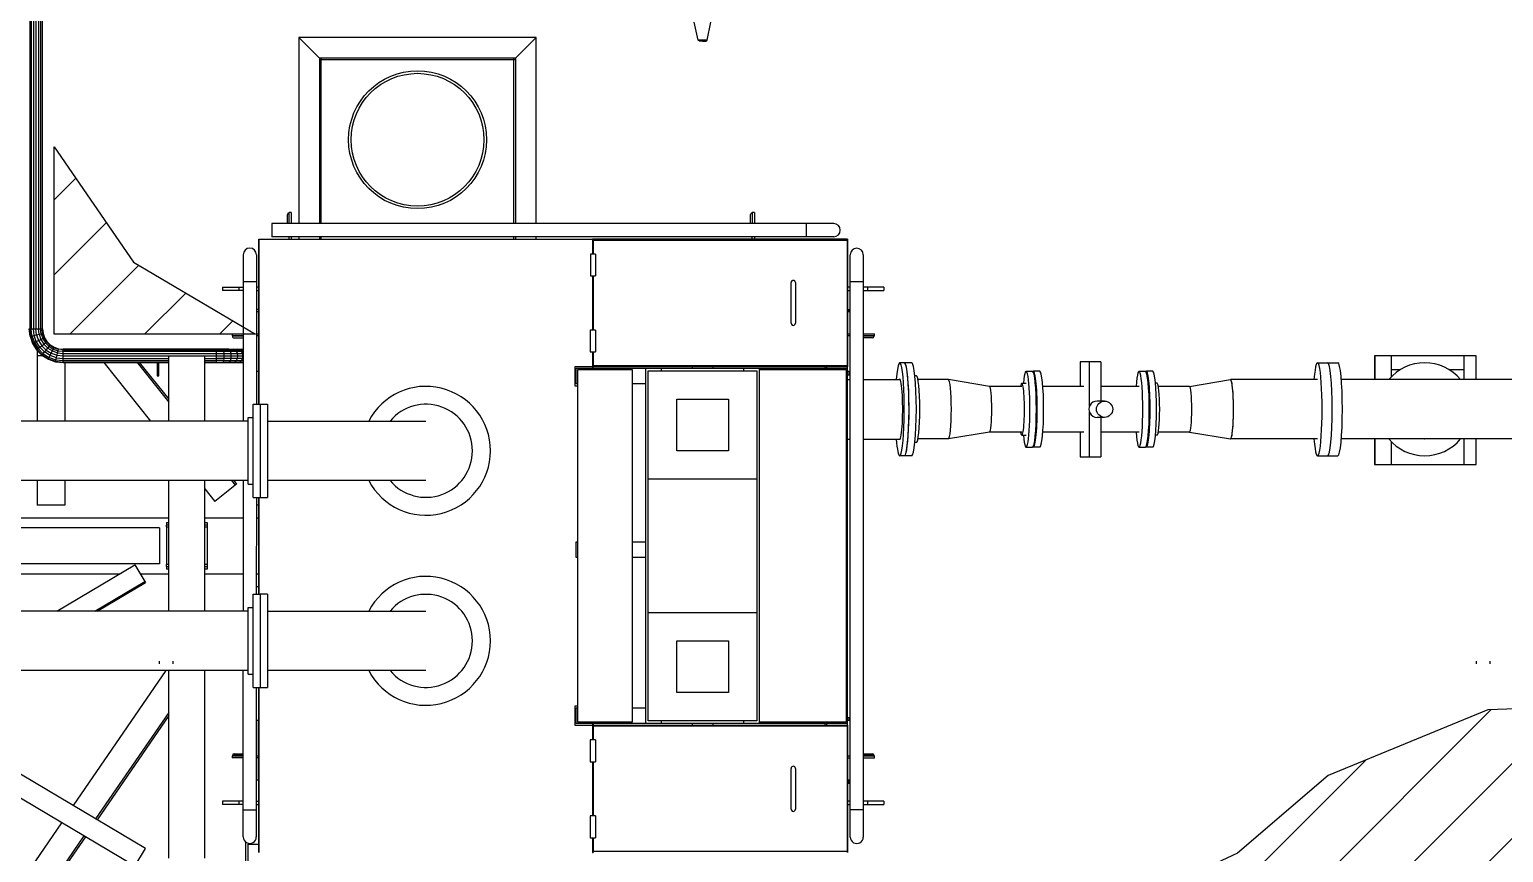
# Model space of a CAD drawing. Header units: metres. Extents: x 0 to 63075, y 0 to 44550.
# Drawn here: x 51016 to 51832, y 39525 to 39981 of the extents above; entities that cross this region are included whole.
import ezdxf

# ---------------------------------------------------------------- set-up
doc = ezdxf.new("R2010")
doc.units = ezdxf.units.M
doc.header["$LTSCALE"] = 75
for name, color, linetype in [('GSB', 7, 'Continuous'), ('ML6', 1, 'Continuous'), ('SDM', 7, 'Continuous'), ('SL1', 8, 'Continuous')]:
    doc.layers.add(name, color=color, linetype=linetype)
doc.styles.add('ROMANS', font='ROMANS.SHX')
doc.dimstyles.new('75___1-75', dxfattribs={"dimscale": 75, "dimtxt": 2.5, "dimasz": 2, "dimexe": 1.5, "dimexo": 1, "dimgap": 0.5, "dimtad": 1, "dimdec": 0, "dimzin": 12, "dimtxsty": 'ROMANS', "dimcen": 0, "dimclrd": 256, "dimclre": 256, "dimclrt": 3, "dimazin": 3, "dimtfac": 1, "dimtdec": 0, "dimtmove": 0, "dimatfit": 0, "dimfxl": 1, "dimlwd": -1, "dimlwe": -1, "dimarcsym": 0})
pattern_1 = [(44.99813, (326091.56, -18363.04), (-137.8813, 137.89033), [])]

# ---------------------------------------------------------------- blocks, each defined once
blk = doc.blocks.new('A$C6bae614f')
at = {"layer": 'SL1'}
h = blk.add_hatch(dxfattribs=at)
h.set_pattern_fill('_USER', color=256, scale=195, angle=44.9981, style=0, pattern_type=0)
h.set_pattern_definition(pattern_1)
h.paths.add_polyline_path([(354273.7, 40200.1), (354723, 39934.7), (353982.2, 39934.7), (353982.2, 40624.2)])
h = blk.add_hatch(dxfattribs=at)
h.set_pattern_fill('_USER', color=256, scale=195, angle=44.9981, style=0, pattern_type=0)
h.set_pattern_definition(pattern_1)
h.paths.add_polyline_path([(358071, 37896.2), (361631.3, 37896.1), (361009.7, 38148.1), (360542.3, 38461.6), (359930.9, 38574.4), (359262.4, 38550.2), (358674.7, 38308.7), (358340.7, 38022.9)])
for p, q in [((353892.1, 42263.2), (353892, 39954.4)), ((353897.4, 42268.2), (353897.3, 39954.4)), ((353905.3, 42276.5), (353905.2, 39954.4)), ((353914.6, 42278.3), (353914.5, 39954.4)), ((353924, 42273.4), (353923.9, 39954.4)), ((353931.9, 42268.2), (353931.8, 39954.4)), ((353937.2, 42263.2), (353937.1, 39954.4)), ((353938.9, 39954.4), (353939, 42244)), ((356353.9, 41017.7), (356339.7, 41083.7)), ((356386.6, 41017.7), (356400.8, 41083.7)), ((354882.8, 41027.4), (354882.8, 40341.8)), ((355757.8, 41027.3), (354882.8, 41027.4)), ((354882.8, 41027.4), (354959, 40951.2)), ((355757.8, 41027.3), (355681.6, 40951.2)), ((355757.8, 40341.8), (355757.8, 41027.3)), ((356374.2, 41017.7), (356353.9, 41017.7)), ((356358.5, 41013.8), (356353.9, 41017.7)), ((356373.1, 41013.8), (356358.5, 41013.8)), ((356370.3, 41013.5), (356358.5, 41013.8)), ((356370.3, 41013.5), (356382, 41013.8)), ((356382, 41013.8), (356373.1, 41013.8)), ((356386.6, 41017.7), (356374.2, 41017.7)), ((356382, 41013.8), (356386.6, 41017.7)), ((354959, 40951.2), (354959, 40341.8)), ((355681.6, 40951.2), (354959, 40951.2)), ((355681.6, 40944.9), (354959, 40944.9)), ((354965.3, 40951.2), (354965.3, 40944.9)), ((354965.3, 40341.8), (354965.3, 40944.9)), ((355675.3, 40341.8), (355675.3, 40951.2)), ((355681.6, 40951.2), (355681.6, 40341.8)), ((354783.3, 40341.8), (354783.3, 40293.6)), ((356853.3, 40341.7), (354783.3, 40341.8)), ((354840.9, 40341.8), (354840.9, 40375.3)), ((354855.3, 40382.9), (354847.3, 40382.9)), ((354847.3, 40341.8), (354847.3, 40382.9)), ((354855.3, 40382.9), (354855.3, 40341.8)), ((356546.9, 40341.8), (356546.9, 40375.2)), ((356561.3, 40382.8), (356553.3, 40382.8)), ((356553.3, 40382.8), (356553.3, 40341.8)), ((356561.3, 40382.8), (356561.3, 40341.8)), ((356753.3, 40293.5), (356753.3, 40341.7)), ((356853.3, 40293.5), (354783.3, 40293.6)), ((354847.3, 40284.9), (354847.3, 40293.5)), ((354855.3, 40293.5), (354855.3, 40284.9)), ((354882.8, 40293.5), (354882.8, 40284.9)), ((354959, 40293.5), (354959, 40284.9)), ((354965.3, 40284.9), (354965.3, 40293.5)), ((355675.3, 40284.9), (355675.3, 40293.5)), ((355681.6, 40293.5), (355681.6, 40284.9)), ((355757.8, 40284.8), (355757.8, 40293.5)), ((356553.3, 40284.8), (356553.3, 40293.5)), ((356561.3, 40293.5), (356561.3, 40284.8)), ((354736.1, 40284.1), (354736, 39676.3)), ((354736.3, 40284.1), (354736.1, 40284.1)), ((354736.1, 40284.1), (354736.3, 40283.9)), ((354736.2, 39676.3), (354736.3, 40284.9)), ((354736.3, 40284.9), (355965.3, 40284.8)), ((355965.3, 40284.8), (355965.3, 40229.8)), ((355967.3, 40284), (355965.3, 40284)), ((356904.3, 40284.8), (355967.3, 40284.8)), ((355967.3, 40284.8), (355967.3, 40229.8)), ((356904.3, 40280.1), (355967.3, 40280.1)), ((356904.3, 40284.8), (356904.2, 39814.8)), ((356904.5, 40284), (356904.3, 40284)), ((356904.5, 40284), (356904.3, 40283.8)), ((356904.4, 38025.6), (356904.5, 40284)), ((354678.3, 40227.4), (354678.3, 39614.4)), ((354726.6, 40227.4), (354726.6, 39676.3)), ((355975.8, 40229.8), (355956.8, 40229.8)), ((355956.8, 40229.8), (355956.8, 40149.8)), ((355975.8, 40229.8), (355975.8, 40149.8)), ((356913.9, 38082.3), (356913.9, 40227.3)), ((356962.2, 40227.3), (356962.1, 38082.3)), ((354726.6, 40127.4), (354678.3, 40127.4)), ((355956.8, 40149.8), (355975.8, 40149.8)), ((355965.3, 40149.8), (355965.2, 39949.8)), ((355966.2, 39949.8), (355966.3, 40149.8)), ((355967.3, 40149.8), (355967.2, 39949.8)), ((356696.2, 39974.8), (356696.3, 40124.8)), ((356712.3, 40124.8), (356712.2, 39974.8)), ((356962.2, 40127.3), (356913.9, 40127.3)), ((354602.3, 40107.9), (354678.3, 40107.9)), ((354602.3, 40107.9), (354602.3, 40095.4)), ((354678.3, 40095.4), (354602.3, 40095.4)), ((354662.3, 40107.9), (354662.3, 40095.4)), ((354736.1, 40107.9), (354726.6, 40107.9)), ((354726.6, 40095.4), (354736.1, 40095.4)), ((356913.9, 40107.8), (356904.5, 40107.8)), ((356904.5, 40095.3), (356913.9, 40095.3)), ((357038.2, 40107.8), (356962.2, 40107.8)), ((356962.2, 40095.3), (357038.2, 40095.3)), ((356978.2, 40107.8), (356978.2, 40095.3)), ((357038.2, 40107.8), (357038.2, 40095.3)), ((354736, 40024.9), (354726.6, 40024.9)), ((354736, 40016.9), (354728.2, 40016.9)), ((354728.2, 39936.4), (354728.2, 40016.9)), ((356910.7, 40024.8), (356904.4, 40024.8)), ((356912.2, 40016.8), (356904.4, 40016.8)), ((356910.7, 40016.8), (356910.7, 40024.8)), ((356912.2, 40016.8), (356912.2, 39936.3)), ((353893.3, 39926.7), (353890.1, 39954.4)), ((353890.1, 39954.4), (353892, 39954.4)), ((353895.1, 39927.1), (353892, 39954.4)), ((353892, 39954.4), (353897.3, 39954.4)), ((353893.3, 39926.7), (353895.1, 39927.1)), ((353893.3, 39926.7), (353902.5, 39900.4)), ((353895.1, 39927.1), (353900.2, 39928.3)), ((353895.1, 39927.1), (353904.1, 39901.2)), ((353900.2, 39928.3), (353897.3, 39954.4)), ((353897.3, 39954.4), (353905.2, 39954.4)), ((353900.2, 39928.3), (353907.9, 39930.1)), ((353900.2, 39928.3), (353908.9, 39903.5)), ((353905.2, 39954.4), (353914.5, 39954.4)), ((353907.9, 39930.1), (353905.2, 39954.4)), ((353907.9, 39930.1), (353917, 39932.2)), ((353916, 39907), (353907.9, 39930.1)), ((353908.9, 39903.5), (353916, 39907)), ((353914.5, 39954.4), (353923.9, 39954.4)), ((353917, 39932.2), (353914.5, 39954.4)), ((353916, 39907), (353924.4, 39911)), ((353929.1, 39886.2), (353916, 39907)), ((353917, 39932.2), (353926.2, 39934.2)), ((353917, 39932.2), (353924.4, 39911)), ((353926.2, 39934.2), (353923.9, 39954.4)), ((353923.9, 39954.4), (353931.8, 39954.4)), ((353924.4, 39911), (353932.9, 39915.1)), ((353924.4, 39911), (353936.4, 39892.1)), ((353926.2, 39934.2), (353933.9, 39936)), ((353926.2, 39934.2), (353932.9, 39915.1)), ((353933.9, 39936), (353931.8, 39954.4)), ((353931.8, 39954.4), (353937.1, 39954.4)), ((353932.9, 39915.1), (353940, 39918.5)), ((353932.9, 39915.1), (353943.7, 39897.9)), ((353933.9, 39936), (353939, 39937.2)), ((353933.9, 39936), (353940, 39918.5)), ((353937.1, 39954.4), (353938.9, 39954.4)), ((353939, 39937.2), (353937.1, 39954.4)), ((353938.9, 39954.4), (353940.8, 39937.6)), ((353939, 39937.2), (353940.8, 39937.6)), ((353939, 39937.2), (353944.8, 39920.8)), ((353940, 39918.5), (353944.8, 39920.8)), ((353940, 39918.5), (353949.8, 39902.8)), ((353940.8, 39937.6), (353946.4, 39921.6)), ((353944.8, 39920.8), (353946.4, 39921.6)), ((353944.8, 39920.8), (353954, 39906.1)), ((353946.4, 39921.6), (353955.4, 39907.3)), ((353954, 39906.1), (353955.4, 39907.3)), ((353955.4, 39907.3), (353967.4, 39895.3)), ((354637.2, 39936.4), (354637.2, 39928.4)), ((354637.2, 39936.4), (354678.3, 39936.4)), ((354678.3, 39928.4), (354637.2, 39928.4)), ((354678.3, 39927.4), (354638.4, 39927.4)), ((354644.8, 39921), (354678.3, 39921)), ((354726.6, 39936.4), (354736, 39936.4)), ((354736, 39928.4), (354726.6, 39928.4)), ((354728.2, 39796.9), (354728.2, 39928.4)), ((355975.7, 39949.8), (355956.7, 39949.8)), ((355956.7, 39949.8), (355956.7, 39869.8)), ((355975.7, 39949.8), (355975.7, 39869.8)), ((356904.4, 39936.3), (356913.9, 39936.3)), ((356913.9, 39928.3), (356904.4, 39928.3)), ((356912.2, 39928.3), (356912.2, 39796.8)), ((356962.2, 39936.3), (357003.2, 39936.3)), ((357003.2, 39928.3), (356962.2, 39928.3)), ((357002, 39927.3), (356962.2, 39927.3)), ((356995.6, 39920.9), (356962.2, 39920.9)), ((357003.2, 39928.3), (357003.2, 39936.3)), ((353902.5, 39900.4), (353904.1, 39901.2)), ((353902.5, 39900.4), (353917.3, 39876.8)), ((353904.1, 39901.2), (353908.9, 39903.5)), ((353904.1, 39901.2), (353918.7, 39878)), ((353908.9, 39903.5), (353922.9, 39881.3)), ((353917.3, 39876.8), (353918.7, 39878)), ((353917.3, 39876.8), (353937, 39857.1)), ((353918.7, 39878), (353922.9, 39881.3)), ((353918.7, 39878), (353938.1, 39858.6)), ((353919.7, 39874.4), (353919.7, 39614.4)), ((353941.3, 39854.4), (353919.7, 39854.4)), ((353922.9, 39881.3), (353929.1, 39886.2)), ((353922.9, 39881.3), (353941.4, 39862.7)), ((353929.1, 39886.2), (353936.4, 39892.1)), ((353946.4, 39868.9), (353929.1, 39886.2)), ((353936.4, 39892.1), (353943.7, 39897.9)), ((353936.4, 39892.1), (353952.2, 39876.2)), ((353937, 39857.1), (353938.1, 39858.6)), ((353937, 39857.1), (353960.6, 39842.3)), ((353938.1, 39858.6), (353941.4, 39862.7)), ((353938.1, 39858.6), (353961.4, 39844)), ((353941.4, 39862.7), (353946.4, 39868.9)), ((353941.4, 39862.7), (353963.7, 39848.8)), ((353943.7, 39897.9), (353949.8, 39902.8)), ((353943.7, 39897.9), (353958, 39883.5)), ((353946.4, 39868.9), (353952.2, 39876.2)), ((353967.1, 39855.9), (353946.4, 39868.9)), ((353949.8, 39902.8), (353954, 39906.1)), ((353949.8, 39902.8), (353962.9, 39889.7)), ((353952.2, 39876.2), (353958, 39883.5)), ((353952.2, 39876.2), (353971.2, 39864.3)), ((353954, 39906.1), (353966.2, 39893.8)), ((353958, 39883.5), (353962.9, 39889.7)), ((353958, 39883.5), (353975.2, 39872.7)), ((353962.9, 39889.7), (353966.2, 39893.8)), ((353962.9, 39889.7), (353978.6, 39879.9)), ((353963.7, 39848.8), (353967.1, 39855.9)), ((353966.2, 39893.8), (353967.4, 39895.3)), ((353966.2, 39893.8), (353980.9, 39884.6)), ((353967.1, 39855.9), (353971.2, 39864.3)), ((353990.2, 39847.8), (353967.1, 39855.9)), ((353967.4, 39895.3), (353981.7, 39886.3)), ((353971.2, 39864.3), (353975.2, 39872.7)), ((353971.2, 39864.3), (353992.3, 39856.9)), ((353975.2, 39872.7), (353978.6, 39879.9)), ((353975.2, 39872.7), (353994.4, 39866)), ((353978.6, 39879.9), (353980.9, 39884.6)), ((353978.6, 39879.9), (353996.1, 39873.7)), ((353980.9, 39884.6), (353981.7, 39886.3)), ((353980.9, 39884.6), (353997.3, 39878.9)), ((353981.7, 39886.3), (353997.7, 39880.7)), ((353990.2, 39847.8), (353992.3, 39856.9)), ((353992.3, 39856.9), (353994.4, 39866)), ((353992.3, 39856.9), (354014.5, 39854.4)), ((353994.4, 39866), (353996.1, 39873.7)), ((353994.4, 39866), (354014.5, 39863.7)), ((353996.1, 39873.7), (353997.3, 39878.9)), ((353996.1, 39873.7), (354014.5, 39871.7)), ((353997.3, 39878.9), (353997.7, 39880.7)), ((354014.5, 39876.9), (353997.3, 39878.9)), ((353997.7, 39880.7), (354014.5, 39878.8)), ((354623.6, 39878.8), (354014.5, 39878.8)), ((354014.5, 39876.9), (354014.5, 39878.8)), ((354014.5, 39876.9), (354627.7, 39876.9)), ((354014.5, 39871.7), (354014.5, 39876.9)), ((354014.5, 39871.7), (354631.1, 39871.6)), ((354014.5, 39863.7), (354014.5, 39871.7)), ((354014.5, 39863.7), (354607.5, 39863.7)), ((354014.5, 39831.9), (354014.5, 39863.7)), ((354014.5, 39854.4), (354403.7, 39854.4)), ((354403.7, 39614.4), (354403.7, 39854.9)), ((354403.7, 39854.9), (354536.7, 39854.9)), ((354536.7, 39614.4), (354536.7, 39854.9)), ((354536.7, 39854.4), (354607.9, 39854.4)), ((354580.2, 39871.6), (354580.2, 39878.8)), ((354580.2, 39863.7), (354580.2, 39871.6)), ((354580.2, 39837.1), (354580.2, 39863.7)), ((354604.6, 39876.9), (354602.5, 39878.8)), ((354606.3, 39871.6), (354604.6, 39876.9)), ((354607.5, 39863.7), (354606.3, 39871.6)), ((354607.5, 39863.7), (354633.4, 39863.7)), ((354607.9, 39854.4), (354607.5, 39863.7)), ((354607.5, 39845), (354607.9, 39854.4)), ((354607.9, 39854.4), (354634.2, 39854.4)), ((354623.6, 39878.8), (354642.6, 39878.8)), ((354627.7, 39876.9), (354623.6, 39878.8)), ((354627.7, 39876.9), (354648.4, 39876.9)), ((354631.1, 39871.6), (354627.7, 39876.9)), ((354633.4, 39863.7), (354631.1, 39871.6)), ((354631.1, 39871.6), (354678.3, 39871.6)), ((354633.4, 39863.7), (354678.3, 39863.7)), ((354634.2, 39854.4), (354633.4, 39863.7)), ((354633.4, 39845), (354634.2, 39854.4)), ((354634.2, 39854.4), (354677.5, 39854.4)), ((354648.4, 39876.9), (354642.6, 39878.8)), ((354642.6, 39878.8), (354677.7, 39878.8)), ((354648.4, 39876.9), (354665.7, 39876.9)), ((354653.3, 39871.6), (354648.4, 39876.9)), ((354656.6, 39863.7), (354653.3, 39871.6)), ((354657.8, 39854.4), (354656.6, 39863.7)), ((354656.6, 39845), (354657.8, 39854.4)), ((354665.7, 39876.9), (354658.4, 39878.8)), ((354665.7, 39876.9), (354678.3, 39876.9)), ((354671.9, 39871.6), (354665.7, 39876.9)), ((354678.3, 39877), (354670.3, 39878.8)), ((354676, 39863.7), (354671.9, 39871.6)), ((354676, 39845), (354677.5, 39854.4)), ((354677.5, 39854.4), (354676, 39863.7)), ((354677.5, 39854.4), (354678.3, 39854.4)), ((354677.7, 39878.8), (354678.3, 39878.8)), ((354678.3, 39878.7), (354677.7, 39878.8)), ((355956.7, 39869.8), (355975.7, 39869.8)), ((355965.2, 39869.8), (355965.2, 39814.8)), ((355966.2, 39809), (355966.2, 39869.8)), ((355967.2, 39869.8), (355967.2, 39824.6)), ((358845.2, 39854.8), (358845.2, 39767.6)), ((359220.2, 39854.7), (358845.2, 39854.8)), ((358847.4, 39767.6), (358847.4, 39854.8)), ((358907.7, 39778), (358907.7, 39854.7)), ((359175.5, 39767.6), (359175.5, 39854.7)), ((359220.2, 39767.6), (359220.2, 39854.7)), ((353960.6, 39842.3), (353961.4, 39844)), ((353960.6, 39842.3), (353986.9, 39833.1)), ((353961.4, 39844), (353963.7, 39848.8)), ((353961.4, 39844), (353987.3, 39834.9)), ((353963.7, 39848.8), (353988.4, 39840.1)), ((353986.9, 39833.1), (353987.3, 39834.9)), ((353986.9, 39833.1), (354014.5, 39830)), ((353987.3, 39834.9), (353988.4, 39840.1)), ((353987.3, 39834.9), (354014.5, 39831.9)), ((353988.4, 39840.1), (353990.2, 39847.8)), ((353988.4, 39840.1), (354014.5, 39837.1)), ((353990.2, 39847.8), (354014.5, 39845.1)), ((354014.5, 39845.1), (354403.7, 39845)), ((354014.5, 39837.1), (354403.7, 39837.1)), ((354014.5, 39830), (354014.5, 39831.9)), ((354014.5, 39831.9), (354403.7, 39831.8)), ((354014.5, 39830), (354403.7, 39830)), ((354020.7, 39830), (354020.7, 39614.4)), ((354164.9, 39830), (354337.3, 39614.4)), ((354287.3, 39830), (354403.7, 39684.5)), ((354295.5, 39830), (354403.7, 39694.7)), ((354360.8, 39830), (354360.8, 39780.9)), ((354367.1, 39780.9), (354367.1, 39830)), ((354536.7, 39845), (354580.2, 39845)), ((354536.7, 39837.1), (354580.2, 39837.1)), ((354536.7, 39831.8), (354648.4, 39831.8)), ((354536.7, 39830), (354642.6, 39830)), ((354633.4, 39845), (354580.2, 39845)), ((354606.3, 39837.1), (354580.2, 39837.1)), ((354580.2, 39830), (354580.2, 39837.1)), ((354602.5, 39830), (354604.6, 39831.8)), ((354604.6, 39831.8), (354606.3, 39837.1)), ((354606.3, 39837.1), (354607.5, 39845)), ((354606.3, 39837.1), (354631.1, 39837.1)), ((354623.6, 39830), (354627.7, 39831.8)), ((354627.7, 39831.8), (354631.1, 39837.1)), ((354631.1, 39837.1), (354633.4, 39845)), ((354631.1, 39837.1), (354653.3, 39837.1)), ((354656.6, 39845), (354633.4, 39845)), ((354642.6, 39830), (354648.4, 39831.8)), ((354642.6, 39830), (354658.4, 39830)), ((354648.4, 39831.8), (354653.3, 39837.1)), ((354648.4, 39831.8), (354665.7, 39831.8)), ((354653.3, 39837.1), (354656.6, 39845)), ((354653.3, 39837.1), (354671.9, 39837.1)), ((354676, 39845), (354656.6, 39845)), ((354658.4, 39830), (354665.7, 39831.8)), ((354658.4, 39830), (354670.3, 39830)), ((354665.7, 39831.8), (354671.9, 39837.1)), ((354665.7, 39831.8), (354678.3, 39831.8)), ((354670.3, 39830), (354678.3, 39831.7)), ((354670.3, 39830), (354677.7, 39830)), ((354671.9, 39837.1), (354676, 39845)), ((354671.9, 39837.1), (354678.3, 39837.1)), ((354678.3, 39845), (354676, 39845)), ((354677.7, 39830), (354678.3, 39830.1)), ((354677.7, 39830), (354678.3, 39830)), ((355900.2, 39814.8), (355900.2, 39744.8)), ((355965.2, 39814.8), (355900.2, 39814.8)), ((355904.4, 39809), (356904.4, 39809)), ((355904.4, 39752), (355904.4, 39809)), ((355911.2, 38504.8), (355911.2, 39804.8)), ((355911.2, 39804.8), (356111.2, 39804.8)), ((355967.2, 39824.6), (355967.2, 39819.6)), ((355967.2, 39819.6), (356904.2, 39819.6)), ((355967.2, 39809), (355967.2, 39819.6)), ((356904.2, 39814.8), (355967.2, 39814.8)), ((356111.2, 39804.8), (356111.2, 38504.8)), ((356161.2, 38500.6), (356161.2, 39809)), ((356170.2, 38509.9), (356170.2, 39799.9)), ((356170.2, 39799.9), (356570.2, 39799.9)), ((356218.2, 39809), (356218.2, 39799.9)), ((356332.7, 39809), (356332.7, 39814.8)), ((356407.7, 39814.8), (356407.7, 39809)), ((356522.2, 39799.9), (356522.2, 39809)), ((356570.2, 39799.9), (356570.2, 38509.9)), ((356579.2, 39809), (356579.2, 38500.6)), ((356579.2, 39804.8), (356899.2, 39804.8)), ((356820.2, 39814.8), (356820.2, 39809)), ((356828.2, 39809), (356828.2, 39814.8)), ((356899.2, 39804.8), (356899.2, 38504.8)), ((357113.8, 39829.3), (357096.4, 39829.3)), ((357140.6, 39829.5), (357113.8, 39829.5)), ((357760.8, 39833.1), (357760.7, 39742.2)), ((357836.9, 39833.1), (357760.8, 39833.1)), ((357795.6, 39669.5), (357795.6, 39833.1)), ((357836.9, 39833.1), (357836.9, 39688.1)), ((358635.3, 39829.5), (358709.9, 39829.5)), ((358845.2, 39804.7), (358847.4, 39804.7)), ((358907.7, 39804.7), (358941.5, 39804.7)), ((359118.9, 39804.7), (359175.5, 39804.7)), ((354360.8, 39780.9), (354367.1, 39780.9)), ((354736, 39796.9), (354728.2, 39796.9)), ((355900.2, 39744.8), (355911.2, 39744.8)), ((355911.2, 39752), (355904.4, 39752)), ((356161.2, 39752), (356111.2, 39752)), ((356904.4, 39752), (356899.2, 39752)), ((356912.2, 39796.8), (356904.4, 39796.8)), ((356904.4, 39784.8), (356910.7, 39784.8)), ((356904.4, 39767.3), (356913.9, 39767.3)), ((356910.7, 39784.8), (356910.7, 39796.8)), ((356962.2, 39767.3), (357098, 39767.3)), ((357158, 39781.1), (357152.5, 39781.1)), ((357275.7, 39767.6), (357163.6, 39767.6)), ((357427.1, 39742.2), (357275.9, 39767.6)), ((357546.2, 39754.1), (357561.9, 39754.1)), ((357561.9, 39797.8), (357585.7, 39797.8)), ((357612.6, 39797.8), (357588.9, 39797.8)), ((357978.1, 39797.8), (358001.8, 39797.8)), ((358028.7, 39797.8), (358005, 39797.8)), ((358044.5, 39754.1), (358038.8, 39754.1)), ((358163.6, 39742.2), (358314.8, 39767.6)), ((358635.3, 39767.6), (358315, 39767.6)), ((359375.3, 39767.5), (358723, 39767.6)), ((356275.2, 39504.7), (356275.2, 39694.7)), ((356275.2, 39694.7), (356465.2, 39694.7)), ((356465.2, 39694.7), (356465.2, 39504.7)), ((357546.2, 39742.2), (357427, 39742.2)), ((357774.7, 39742.2), (357623.7, 39742.2)), ((357978, 39742.2), (357836.9, 39742.2)), ((358163.7, 39742.2), (358049.1, 39742.2)), ((354714.3, 39333.4), (354714.3, 39676.3)), ((354714.3, 39676.3), (354768.2, 39676.3)), ((354741.2, 39676.3), (354741.2, 39333.4)), ((354768.2, 39676.3), (354768.1, 39333.4)), ((357795.6, 39483.1), (357795.6, 39646.7)), ((357851, 39688.1), (357823.2, 39688.1)), ((354696.8, 39614.4), (352204.3, 39614.5)), ((354696.8, 39381.8), (354696.8, 39627.9)), ((354696.8, 39627.9), (354714.3, 39627.9)), ((354768.1, 39614.4), (355350.8, 39614.4)), ((357851, 39628.1), (357823.2, 39628.1)), ((357836.9, 39628.1), (357836.9, 39483.1)), ((356904.4, 39548.3), (356913.9, 39548.3)), ((356962.2, 39548.3), (357098, 39548.3)), ((357158, 39535), (357152.5, 39535)), ((357275.7, 39548.5), (357163.5, 39548.5)), ((357427.1, 39573.9), (357275.9, 39548.6)), ((357546.2, 39573.9), (357427, 39573.9)), ((357546.2, 39562), (357561.9, 39562)), ((357774.7, 39573.9), (357623.7, 39573.9)), ((357760.7, 39573.9), (357760.7, 39483.1)), ((357978, 39573.9), (357836.9, 39573.9)), ((358044.5, 39562), (358038.8, 39562)), ((358163.7, 39573.9), (358049.1, 39573.9)), ((358163.6, 39573.9), (358314.8, 39548.5)), ((358635.3, 39548.5), (358315, 39548.5)), ((359375.3, 39548.5), (358723, 39548.5)), ((358845.2, 39548.5), (358845.2, 39454.7)), ((358847.4, 39454.7), (358847.4, 39548.5)), ((358907.7, 39454.7), (358907.7, 39538)), ((359175.5, 39454.7), (359175.5, 39548.5)), ((359220.2, 39454.7), (359220.2, 39548.5)), ((356465.2, 39504.7), (356275.2, 39504.7)), ((357113.8, 39486.4), (357096.4, 39486.4)), ((357140.6, 39486.6), (357114.8, 39486.6)), ((357561.9, 39518.4), (357585.7, 39518.4)), ((357612.6, 39518.4), (357588.8, 39518.4)), ((357760.7, 39483.1), (357836.9, 39483.1)), ((357978, 39518.4), (358001.8, 39518.4)), ((358028.7, 39518.4), (358005, 39518.4)), ((358635.3, 39486.6), (358709.8, 39486.6)), ((358845.2, 39454.7), (359220.2, 39454.7)), ((354696.8, 39395.3), (352204.3, 39395.4)), ((353919.7, 39395.4), (353919.7, 39304.9)), ((354020.7, 39395.4), (354020.7, 39304.9)), ((354403.7, 38914.4), (354403.7, 39395.4)), ((354536.7, 38914.4), (354536.7, 39395.4)), ((354536.7, 39365.1), (354574.2, 39318.2)), ((354641.4, 39372), (354574.2, 39318.2)), ((354635, 39395.3), (354648.9, 39378)), ((354648.9, 39378), (354641.4, 39372)), ((354643.2, 39395.3), (354653.9, 39382)), ((354653.9, 39382), (354648.9, 39378)), ((354678.3, 39395.3), (354678.3, 38914.4)), ((354696.8, 39381.8), (354714.3, 39381.8)), ((355350.8, 39395.3), (354768.1, 39395.3)), ((356570.2, 39399.9), (356170.2, 39399.9)), ((354714.3, 39333.4), (354768.1, 39333.4)), ((354726.6, 39333.4), (354726.5, 38976.3)), ((354736, 39333.4), (354736, 38976.3)), ((354736.2, 38976.3), (354736.2, 39333.4)), ((352520.2, 39258.5), (354403.7, 39258.4)), ((354020.7, 39304.9), (353919.7, 39304.9)), ((354536.7, 39258.4), (354678.3, 39258.4)), ((354736, 39304.9), (354726.6, 39304.9)), ((354726.6, 39258.4), (354736, 39258.4)), ((354370.2, 39221.4), (352470.2, 39221.5)), ((354370.2, 39221.4), (354370.2, 39088.4)), ((354394.2, 39230.9), (354394.2, 39224.3)), ((354403.7, 39230.9), (354394.2, 39230.9)), ((354394.2, 39224.3), (354403.7, 39224.3)), ((354395.2, 39240.9), (354395.2, 39230.9)), ((354395.2, 39240.9), (354403.7, 39240.9)), ((354395.2, 39224.3), (354395.2, 39085.5)), ((354536.7, 39240.9), (354545.2, 39240.9)), ((354546.2, 39230.9), (354536.7, 39230.9)), ((354536.7, 39224.3), (354546.2, 39224.3)), ((354545.2, 39240.9), (354545.2, 39230.9)), ((354545.2, 39224.3), (354545.2, 39085.5)), ((354546.2, 39224.3), (354546.2, 39230.9)), ((355904.4, 39112.5), (355904.4, 39169.5)), ((355904.4, 39169.5), (355911.2, 39169.5)), ((356111.2, 39169.5), (356161.2, 39169.5)), ((356899.2, 39169.5), (356904.4, 39169.5)), ((355911.2, 39112.5), (355904.4, 39112.5)), ((356161.2, 39112.5), (356111.2, 39112.5)), ((356904.4, 39112.5), (356899.2, 39112.5)), ((354370.2, 39088.4), (352470.2, 39088.5)), ((352618.6, 39051.5), (354221.8, 39051.4)), ((353991.8, 38914.5), (354278.9, 39085.3)), ((354278.9, 39085.3), (354315.4, 39024)), ((354299.1, 39051.4), (354403.7, 39051.4)), ((354394.2, 39085.5), (354394.2, 39078.9)), ((354403.7, 39085.5), (354394.2, 39085.5)), ((354394.2, 39078.9), (354403.7, 39078.9)), ((354395.2, 39078.9), (354395.2, 39068.9)), ((354403.7, 39068.9), (354395.2, 39068.9)), ((354546.2, 39085.5), (354536.7, 39085.5)), ((354536.7, 39078.9), (354546.2, 39078.9)), ((354545.2, 39068.9), (354536.7, 39068.9)), ((354536.7, 39051.4), (354678.3, 39051.4)), ((354545.2, 39078.9), (354545.2, 39068.9)), ((354546.2, 39078.9), (354546.2, 39085.5)), ((354726.5, 39051.4), (354736, 39051.4)), ((354131.4, 38914.4), (354315.4, 39024)), ((354140.7, 38914.4), (354317.8, 39019.9)), ((354315.4, 39024), (354317.8, 39019.9)), ((354726.5, 39004.9), (354736, 39004.9)), ((354714.3, 38633.4), (354714.3, 38976.3)), ((354714.3, 38976.3), (354741.2, 38976.3)), ((354741.2, 38976.3), (354741.2, 38633.4)), ((354768.1, 38976.3), (354741.2, 38976.3)), ((354768.1, 38976.3), (354768.1, 38633.4)), ((354696.8, 38914.4), (352524.3, 38914.5)), ((354696.8, 38681.8), (354696.8, 38927.9)), ((354696.8, 38927.9), (354714.3, 38927.9)), ((354768.1, 38914.4), (355350.8, 38914.4)), ((356170.2, 38909.9), (356570.2, 38909.9)), ((356275.2, 38804.7), (356465.2, 38804.7)), ((356275.2, 38614.7), (356275.2, 38804.7)), ((356465.2, 38804.7), (356465.2, 38614.7)), ((354370.2, 38720.3), (354370.2, 38729.9)), ((354420.2, 38720.3), (354420.2, 38729.9)), ((359220.2, 38729.7), (359220.2, 38720.1)), ((359270.2, 38729.7), (359270.2, 38720.1)), ((354696.8, 38695.3), (352524.3, 38695.4)), ((354393.3, 38695.4), (354052.2, 38198)), ((354403.7, 38004.9), (354403.7, 38695.4)), ((354536.7, 38004.9), (354536.7, 38695.4)), ((354678.3, 38082.4), (354678.3, 38695.3)), ((354696.8, 38681.8), (354714.3, 38681.8)), ((355350.8, 38695.3), (354768.1, 38695.3)), ((354714.3, 38633.4), (354768.1, 38633.4)), ((354726.5, 38633.4), (354726.5, 38082.4)), ((354736, 38633.4), (354736, 38025.7)), ((354736.2, 38024.9), (354736.2, 38633.4)), ((356465.2, 38614.7), (356275.2, 38614.7)), ((355911.2, 38564.8), (355900.2, 38564.8)), ((355900.2, 38564.8), (355900.2, 38494.8)), ((355904.4, 38557.6), (355911.2, 38557.6)), ((355904.4, 38500.6), (355904.4, 38557.6)), ((356111.2, 38557.6), (356161.2, 38557.6)), ((356899.2, 38557.6), (356904.4, 38557.6)), ((354317.8, 38039.9), (353494.7, 38529.9)), ((354403.7, 38541.5), (354134.6, 38149)), ((354403.7, 38530.2), (354140, 38145.8)), ((354728.2, 38512.9), (354736, 38512.9)), ((354728.2, 38381.4), (354728.2, 38512.9)), ((356904.4, 38500.6), (355904.4, 38500.6)), ((356111.2, 38504.8), (355911.2, 38504.8)), ((355966.2, 38439.8), (355966.2, 38500.6)), ((355967.2, 38500.6), (355967.2, 38439.8)), ((356570.2, 38509.9), (356170.2, 38509.9)), ((356218.2, 38509.9), (356218.2, 38500.6)), ((356332.7, 38494.8), (356332.7, 38500.6)), ((356407.7, 38500.6), (356407.7, 38494.8)), ((356522.2, 38500.6), (356522.2, 38509.9)), ((356899.2, 38504.8), (356579.2, 38504.8)), ((356820.2, 38500.6), (356820.2, 38494.8)), ((356828.2, 38494.8), (356828.2, 38500.6)), ((356910.7, 38520.8), (356904.4, 38520.8)), ((356904.4, 38512.8), (356912.2, 38512.8)), ((356910.7, 38512.8), (356910.7, 38520.8)), ((356912.2, 38512.8), (356912.2, 38381.3)), ((354278.8, 37974.5), (353420.2, 38485.6)), ((355900.2, 38494.8), (355965.2, 38494.8)), ((355965.2, 38494.8), (355965.2, 38439.8)), ((355967.2, 38494.8), (356904.2, 38494.8)), ((356904.2, 38490.1), (355967.2, 38490.1)), ((356904.2, 38494.8), (356904.2, 38024.8)), ((354644.8, 38388.8), (354678.3, 38388.8)), ((355975.7, 38439.8), (355956.7, 38439.8)), ((355956.7, 38439.8), (355956.7, 38359.8)), ((355975.7, 38439.8), (355975.7, 38359.8)), ((356962.1, 38388.7), (356995.6, 38388.7)), ((354637.2, 38381.4), (354678.3, 38381.4)), ((354637.2, 38381.4), (354637.2, 38373.4)), ((354678.3, 38373.4), (354637.2, 38373.4)), ((354678.3, 38382.4), (354638.4, 38382.4)), ((354726.5, 38381.4), (354736, 38381.4)), ((354736, 38373.4), (354726.5, 38373.4)), ((354728.2, 38292.9), (354728.2, 38373.4)), ((355956.7, 38359.8), (355975.7, 38359.8)), ((355965.2, 38359.8), (355965.2, 38159.8)), ((355966.2, 38159.8), (355966.2, 38359.8)), ((355967.2, 38359.8), (355967.2, 38159.8)), ((356696.2, 38184.8), (356696.2, 38334.8)), ((356712.2, 38334.8), (356712.2, 38184.8)), ((356904.4, 38381.3), (356913.9, 38381.3)), ((356913.9, 38373.3), (356904.4, 38373.3)), ((356912.2, 38373.3), (356912.2, 38292.8)), ((357002, 38382.3), (356962.1, 38382.3)), ((356962.1, 38381.3), (357003.2, 38381.3)), ((357003.2, 38373.3), (356962.1, 38373.3)), ((357003.2, 38373.3), (357003.2, 38381.3)), ((354728.2, 38292.9), (354736, 38292.9)), ((356904.4, 38292.8), (356912.2, 38292.8)), ((356904.4, 38280.8), (356910.7, 38280.8)), ((356910.7, 38280.8), (356910.7, 38292.8)), ((354678.3, 38214.4), (354602.2, 38214.4)), ((354602.2, 38214.4), (354602.2, 38201.9)), ((354678.3, 38201.9), (354602.2, 38201.9)), ((354662.2, 38214.4), (354662.2, 38201.9)), ((354678.3, 38182.4), (354726.5, 38182.4)), ((354726.5, 38214.4), (354736, 38214.4)), ((354726.5, 38201.9), (354736, 38201.9)), ((356913.9, 38214.3), (356904.4, 38214.3)), ((356904.4, 38201.8), (356913.9, 38201.8)), ((356962.1, 38182.3), (356913.9, 38182.3)), ((357038.2, 38214.3), (356962.1, 38214.3)), ((356962.1, 38201.8), (357038.2, 38201.8)), ((356978.2, 38214.3), (356978.2, 38201.8)), ((357038.2, 38214.3), (357038.2, 38201.8)), ((354009, 38135.1), (353896.8, 37971.4)), ((355975.7, 38159.8), (355956.7, 38159.8)), ((355956.7, 38159.8), (355956.7, 38079.8)), ((355975.7, 38159.8), (355975.7, 38079.8)), ((354091.4, 38086), (354012.8, 37971.4)), ((354096.9, 38082.8), (354020.5, 37971.4)), ((354687.7, 37754.1), (354687.7, 38063.2)), ((355956.7, 38079.8), (355975.7, 38079.8)), ((355965.2, 38079.8), (355965.2, 38024.8)), ((355967.2, 38079.8), (355967.2, 38024.8)), ((354278.8, 37974.5), (354317.8, 38039.9)), ((354695.2, 38055.9), (354695.2, 37980.9)), ((354695.2, 38055.9), (354736, 38055.9)), ((354736, 38025.7), (354736.2, 38025.9)), ((354736, 38025.7), (354736.2, 38025.7)), ((355965.2, 38025.6), (355967.2, 38025.6)), ((355967.2, 38029.6), (356904.2, 38029.6)), ((356904.4, 38025.6), (356904.2, 38025.8)), ((356904.2, 38025.6), (356904.4, 38025.6))]:
    blk.add_line(p, q, dxfattribs=at)
for points in [[(354273.7, 40200.1), (354723, 39934.7), (353982.2, 39934.7), (353982.2, 40624.2)], [(358071, 37896.2), (361631.3, 37896.1), (361009.7, 38148.1), (360542.3, 38461.6), (359930.9, 38574.4), (359262.4, 38550.2), (358674.7, 38308.7), (358340.7, 38022.9)]]:
    blk.add_lwpolyline(points, close=True, dxfattribs=at)
for radius in [254, 244.5]:
    blk.add_circle((355320.3, 40650.9), radius, dxfattribs=at)
for centre, radius, start, end in [((354847.3, 40375.3), 6.4, 89.9981, 179.9981), ((356553.3, 40375.2), 6.4, 89.9981, 179.9981), ((356853.3, 40317.6), 24.1, 269.9981, 89.9981), ((354702.5, 40227.4), 24.1, 359.9981, 179.9981), ((356938.1, 40227.3), 24.1, 359.9981, 179.9981), ((356704.3, 40124.8), 8, 359.9981, 179.9981), ((356704.2, 39974.8), 8, 179.9981, 359.9981), ((354644.8, 39927.4), 6.4, 179.9981, 269.9981), ((356995.6, 39927.3), 6.4, 269.9981, 359.9981), ((359030.2, 39658), 171.4, 39.7071, 140.2891), ((359030.2, 39658), 109.5, 89.611, 90.3852), ((355351.2, 39504.9), 237.5, 207.4634, 152.5329), ((355351.2, 39504.9), 171.4, 219.7071, 140.2891), ((359030.2, 39658), 171.4, 219.7071, 320.2891), ((359030.2, 39658), 109.5, 269.611, 270.3852), ((355351.2, 38804.9), 237.5, 207.463, 152.5325), ((355351.2, 38804.9), 171.4, 219.7068, 140.2888), ((354644.8, 38382.4), 6.4, 89.9981, 179.9981), ((356995.6, 38382.3), 6.4, 359.9981, 89.9981), ((356704.2, 38334.8), 8, 359.9981, 179.9981), ((356704.2, 38184.8), 8, 179.9981, 359.9981), ((354702.4, 38082.4), 24.1, 179.9981, 359.9981), ((356938, 38082.3), 24.1, 179.9981, 359.9981)]:
    blk.add_arc(centre, radius, start, end, dxfattribs=at)
for centre, major_axis, ratio, start_param, end_param in [((357096.4, 39657.8), (0, 171.4), 0.098308, 3.141593, 7.160948), ((357113.8, 39658.1), (0, 171.4), 0.099504, 4.712389, 6.340159), ((357113.8, 39657.8), (0, -171.4), 0.098308, 0, 3.093503), ((357140.6, 39658.1), (0, 171.4), 0.099504, 4.712389, 6.283185), ((357561.9, 39658.1), (0, 139.7), 0.099504, 4.712389, 7.096003), ((357588.9, 39658.1), (0, 139.7), 0.099504, 4.712389, 6.397968), ((357978, 39658.1), (0, 139.7), 0.099504, 4.712389, 7.207637), ((358005, 39658.1), (0, 139.7), 0.099504, 4.712389, 6.397968), ((358635.3, 39658), (0, 171.4), 0.099504, 4.712389, 7.160929), ((358672.6, 39658), (0, 171.4), 0.099504, 4.712389, 6.283185), ((358709.9, 39658), (0, 171.4), 0.099504, 4.712389, 6.283185), ((357096.4, 39657.8), (0, -110.7), 0.098308, 0, 3.289552), ((357158, 39658.1), (0, 123), 0.099504, 4.712389, 6.283185), ((357275.7, 39658.1), (0, 109.5), 0.099504, 3.141593, 6.283185), ((357275.7, 39658.1), (0, 109.5), 0.099504, 4.712389, 6.283185), ((357546.2, 39658.1), (0, 96), 0.099504, 4.712389, 6.786288), ((357585.7, 39658.1), (0, 139.7), 0.099504, 4.712389, 6.283185), ((357612.6, 39658.1), (0, 139.7), 0.099504, 4.712389, 6.283185), ((358001.8, 39658.1), (0, 139.7), 0.099504, 4.712389, 6.283185), ((358028.7, 39658.1), (0, 139.7), 0.099504, 4.712389, 6.283185), ((358044.5, 39658.1), (0, 96), 0.099504, 4.712389, 6.283185), ((358315, 39658), (0, -109.5), 0.099504, 6.266474, 9.441489), ((358315, 39658), (0, 109.5), 0.099504, 4.712389, 6.299897), ((357426.9, 39658.1), (0, -84.1), 0.099504, 0.016711, 3.124881), ((357426.9, 39658.1), (0, 84.1), 0.099504, 4.712389, 6.266474), ((358163.7, 39658), (0, 84.1), 0.099504, 3.141593, 6.283185), ((358163.7, 39658), (0, 84.1), 0.099504, 4.712389, 6.283185), ((357113.8, 39658.1), (0, -171.4), 0.099504, 0.359833, 1.570796), ((357140.6, 39658.1), (0, -171.4), 0.099504, 0, 1.570796), ((357158, 39658.1), (0, -123), 0.099504, 0, 1.570796), ((357275.7, 39658.1), (0, -109.5), 0.099504, 0, 1.570796), ((357426.9, 39658.1), (0, -84.1), 0.099504, 0.016711, 1.570796), ((357546.2, 39658.1), (0, -96), 0.099504, 5.780083, 7.853982), ((357561.9, 39658.1), (0, -139.7), 0.099504, 5.470367, 7.853982), ((357585.7, 39658.1), (0, -139.7), 0.099504, 0, 1.570796), ((357588.9, 39658.1), (0, -139.7), 0.099504, 6.168402, 7.853982), ((357612.6, 39658.1), (0, -139.7), 0.099504, 0, 1.570796), ((357823.2, 39658.1), (0, 30), 0.995037, 0, 3.141593), ((357978, 39658.1), (0, -139.7), 0.099504, 5.358734, 7.853982), ((358001.8, 39658.1), (0, -139.7), 0.099504, 0, 1.570796), ((358005, 39658.1), (0, -139.7), 0.099504, 6.168402, 7.853982), ((358028.7, 39658.1), (0, -139.7), 0.099504, 0, 1.570796), ((358044.5, 39658.1), (0, -96), 0.099504, 0, 1.570796), ((358163.7, 39658), (0, -84.1), 0.099504, 0, 1.570796), ((358315, 39658), (0, -109.5), 0.099504, 6.266474, 7.853982), ((358635.3, 39658), (0, -171.4), 0.099504, 5.405442, 7.853982), ((358672.6, 39658), (0, -171.4), 0.099504, 0, 1.570796), ((358709.9, 39658), (0, -171.4), 0.099504, 0, 1.570796), ((357096.4, 39657.8), (0, -171.4), 0.098308, 5.405423, 6.283185), ((357096.4, 39657.8), (0, -110.7), 0.098308, 6.135226, 6.283185)]:
    blk.add_ellipse(centre, major_axis=major_axis, ratio=ratio, start_param=start_param, end_param=end_param, dxfattribs=at)
blk.add_ellipse((357851, 39658.1), major_axis=(0, 30), ratio=0.995037, dxfattribs=at)
blk = doc.blocks.new('zw$15D4')
at = {"layer": 'ML6', "xscale": 0.2502808837766805, "yscale": 0.2502808837766805, "zscale": 0.2502808837766805}
blk.add_blockref('A$C6bae614f', (-85544.7, -3177.3), dxfattribs=at)

msp = doc.modelspace()

# ---------------------------------------------------------------- block references
at = {"layer": 'GSB', "xscale": 0.6000000000000068, "yscale": 0.6000000000000068, "zscale": 0.6000000000000068}
msp.add_blockref('zw$15D4', (49200, 35721.63), dxfattribs=at)

# ---------------------------------------------------------------- leaders
at = {"layer": 'SDM'}
msp.add_leader([(51608.33, 37812.06), (59453.13, 42438.72), (62243.43, 42438.72)], dimstyle='75___1-75', override={"dimtad": 0}, dxfattribs=at)

doc.saveas('drawing.dxf')
